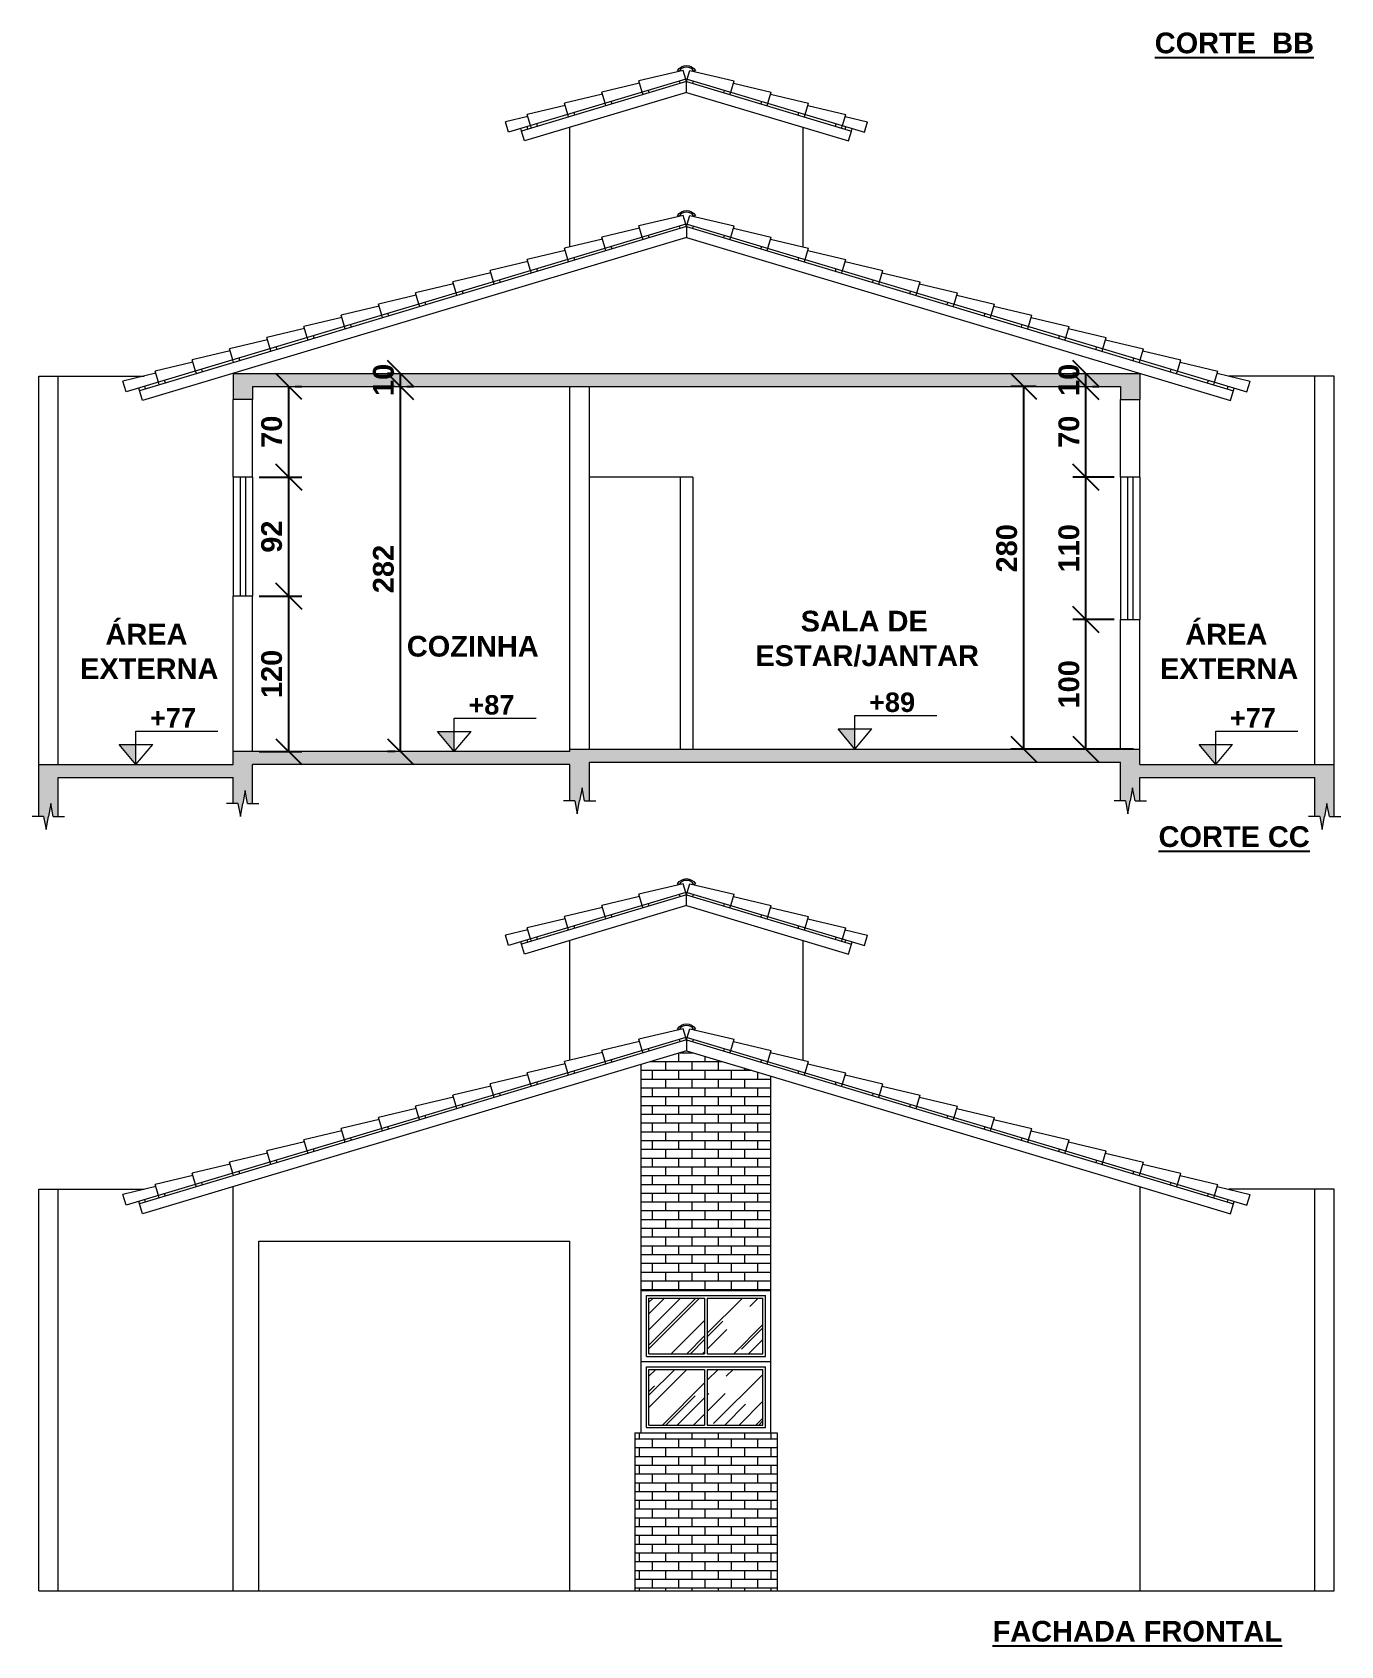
# Model space of a CAD drawing. Header units: centimetres. Extents: x 35234 to 67506, y -7058 to -4021.
# Drawn here: x 36797 to 37807, y -7058 to -5812 of the extents above; entities that cross this region are included whole.
import ezdxf

# ---------------------------------------------------------------- set-up
doc = ezdxf.new("R2010")
doc.units = ezdxf.units.CM
doc.header["$LTSCALE"] = 0.3
for name, color, linetype, lineweight in [('Cobertura', 52, 'Continuous', 15), ('Cotas', 250, 'Continuous', 5), ('Janelas', 86, 'Continuous', 5), ('Paredes', 87, 'Continuous', 20), ('Piso', 253, 'Continuous', 5), ('Portas', 152, 'Continuous', 5), ('Simbolos', 1, 'Continuous', 13)]:
    doc.layers.add(name, color=color, linetype=linetype, lineweight=lineweight)
doc.layers.add('Texto', color=102, linetype='Continuous')
doc.layers.get('0').off()
doc.styles.add('Cotas', font='')
doc.styles.add('Texto', font='')
doc.styles.get('Cotas').set_extended_font_data('Arial', bold=True)
doc.styles.get('Texto').set_extended_font_data('Arial', bold=True)
doc.dimstyles.new('Cotas', dxfattribs={"dimscale": 0, "dimtxt": 2, "dimasz": 2.5, "dimexe": 1.25, "dimexo": 0.625, "dimtad": 1, "dimtxsty": 'Cotas', "dimblk": 'OBLIQUE', "dimcen": 2.5, "dimclrt": 102, "dimadec": 0, "dimazin": 0, "dimtfac": 1, "dimtmove": 0, "dimatfit": 3, "dimfxl": 1, "dimarcsym": 0})
pattern_1 = [(50, (-14367.067, -7306.434), (14.5747735, -1.2751268), [1.524, -16.764]), (355, (-14367.067, -7306.434), (-2.8194737, 15.2845476), [1.2192, -13.4112467]), (100.451445, (-14365.853, -7306.54), (11.7552998, 14.00942), [1.2952007, -14.2472196]), (46.1842, (-14367.067, -7302.37), (21.686323, -3.363386), [2.286, -25.146]), (96.635558, (-14365.26, -7302.65), (18.992331, 19.79409), [1.942802, -21.370849]), (351.18415, (-14367.067, -7302.37), (18.992331, 19.79409), [1.828797, -20.116779]), (21, (-14365.035, -7303.386), (12.1291513, -8.1812159), [1.524, -16.764]), (326, (-14365.035, -7303.386), (4.9441623, 14.7350373), [1.2192, -13.4112]), (71.451445, (-14364.024, -7304.067), (17.0733135, 6.5538215), [1.2952007, -14.247195]), (37.5, (-14367.067, -7306.4337), (0.24708826, 6.7644031), [0, -13.24864, 0, -13.6144, 0, -13.462]), (7.5, (-14367.067, -7306.434), (5.345573, 8.014446), [0, -7.76224, 0, -12.94384, 0, -5.1308]), (327.5, (-14371.5985, -7306.4337), (10.8472476, -0.4582995), [0, -5.08, 0, -15.8496, 0, -21.0312]), (317.5, (-14373.63, -7306.434), (11.8503345, 2.0341193), [0, -6.604, 0, -10.52576, 0, -14.9352])]

# ---------------------------------------------------------------- blocks, each defined once
blk = doc.blocks.new('_Oblique')
at = {"color": 0, "linetype": 'ByBlock', "lineweight": -2}
blk.add_line((-0.5, -0.5), (0.5, 0.5), dxfattribs=at)
blk = doc.blocks.new('*D142')
at = {"layer": 'Cotas', "color": 0, "lineweight": -2, "transparency": 16777216}
for p, q in [((37632.4, -6265.8), (37600.7, -6265.8)), ((37610.7, -6365.8), (37610.7, -6265.8)), ((37632.4, -6365.8), (37600.7, -6365.8))]:
    blk.add_line(p, q, dxfattribs=at)
at = {"layer": 'Defpoints', "color": 0, "transparency": 16777216}
for p in [(37610.7, -6265.8), (37637.4, -6265.8), (37637.4, -6365.8)]:
    blk.add_point(p, dxfattribs=at)
at = {"layer": 'Cotas', "color": 0, "lineweight": -2, "transparency": 16777216, "xscale": 19.99999996972081, "yscale": 19.99999996972081, "zscale": 19.99999996972081}
for p, rotation in [((37610.7, -6265.8), 90), ((37610.7, -6365.8), 270)]:
    blk.add_blockref('_Oblique', p, dxfattribs=dict(at, rotation=rotation))
at = {"layer": 'Cotas', "color": 102, "transparency": 16777216, "insert": (37597.6, -6315.8), "char_height": 16, "attachment_point": 5, "rotation": 90, "style": 'Cotas'}
blk.add_mtext('100', dxfattribs=at)
blk = doc.blocks.new('*D143')
at = {"layer": 'Cotas', "color": 0, "lineweight": -2, "transparency": 16777216}
for p, q in [((37632.4, -6155.8), (37600.7, -6155.8)), ((37610.7, -6265.8), (37610.7, -6155.8)), ((37632.4, -6265.8), (37600.7, -6265.8))]:
    blk.add_line(p, q, dxfattribs=at)
at = {"layer": 'Defpoints', "color": 0, "transparency": 16777216}
for p in [(37610.7, -6155.8), (37637.4, -6155.8), (37637.4, -6265.8)]:
    blk.add_point(p, dxfattribs=at)
at = {"layer": 'Cotas', "color": 0, "lineweight": -2, "transparency": 16777216, "xscale": 19.99999996972081, "yscale": 19.99999996972081, "zscale": 19.99999996972081}
for p, rotation in [((37610.7, -6155.8), 90), ((37610.7, -6265.8), 270)]:
    blk.add_blockref('_Oblique', p, dxfattribs=dict(at, rotation=rotation))
at = {"layer": 'Cotas', "color": 102, "transparency": 16777216, "insert": (37597.6, -6210.8), "char_height": 16, "attachment_point": 5, "rotation": 90, "style": 'Cotas'}
blk.add_mtext('110', dxfattribs=at)
blk = doc.blocks.new('*D144')
at = {"layer": 'Cotas', "color": 0, "lineweight": -2, "transparency": 16777216}
for p, q in [((37610.7, -6155.8), (37610.7, -6085.8)), ((37615.7, -6085.8), (37620.7, -6085.8)), ((37612.7, -6155.8), (37600.7, -6155.8))]:
    blk.add_line(p, q, dxfattribs=at)
at = {"layer": 'Defpoints', "color": 0, "transparency": 16777216}
for p in [(37610.7, -6085.8), (37610.7, -6085.8), (37617.7, -6155.8)]:
    blk.add_point(p, dxfattribs=at)
at = {"layer": 'Cotas', "color": 0, "lineweight": -2, "transparency": 16777216, "xscale": 19.99999996972081, "yscale": 19.99999996972081, "zscale": 19.99999996972081}
for p, rotation in [((37610.7, -6085.8), 90), ((37610.7, -6155.8), 270)]:
    blk.add_blockref('_Oblique', p, dxfattribs=dict(at, rotation=rotation))
at = {"layer": 'Cotas', "color": 102, "transparency": 16777216, "insert": (37597.6, -6120.8), "char_height": 16, "attachment_point": 5, "rotation": 90, "style": 'Cotas'}
blk.add_mtext('70', dxfattribs=at)
blk = doc.blocks.new('*D145')
at = {"layer": 'Cotas', "color": 0, "lineweight": -2, "transparency": 16777216}
for p, q in [((37572.4, -6085.8), (37552.8, -6085.8)), ((37562.8, -6365.8), (37562.8, -6085.8)), ((37647.4, -6365.8), (37552.8, -6365.8))]:
    blk.add_line(p, q, dxfattribs=at)
at = {"layer": 'Defpoints', "color": 0, "transparency": 16777216}
for p in [(37562.8, -6085.8), (37577.4, -6085.8), (37652.4, -6365.8)]:
    blk.add_point(p, dxfattribs=at)
at = {"layer": 'Cotas', "color": 0, "lineweight": -2, "transparency": 16777216, "xscale": 19.99999996972081, "yscale": 19.99999996972081, "zscale": 19.99999996972081}
for p, rotation in [((37562.8, -6085.8), 90), ((37562.8, -6365.8), 270)]:
    blk.add_blockref('_Oblique', p, dxfattribs=dict(at, rotation=rotation))
at = {"layer": 'Cotas', "color": 102, "transparency": 16777216, "insert": (37549.6, -6210.8), "char_height": 16, "attachment_point": 5, "rotation": 90, "style": 'Cotas'}
blk.add_mtext('280', dxfattribs=at)
blk = doc.blocks.new('*D146')
at = {"layer": 'Cotas', "color": 0, "lineweight": -2, "transparency": 16777216}
for p, q in [((37605.7, -6075.8), (37600.7, -6075.8)), ((37610.7, -6085.8), (37610.7, -6075.8)), ((37605.7, -6085.8), (37600.7, -6085.8))]:
    blk.add_line(p, q, dxfattribs=at)
at = {"layer": 'Defpoints', "color": 0, "transparency": 16777216}
for p in [(37610.7, -6075.8), (37610.7, -6075.8), (37610.7, -6085.8)]:
    blk.add_point(p, dxfattribs=at)
at = {"layer": 'Cotas', "color": 0, "lineweight": -2, "transparency": 16777216, "xscale": 19.99999996972081, "yscale": 19.99999996972081, "zscale": 19.99999996972081}
for p, rotation in [((37610.7, -6075.8), 90), ((37610.7, -6085.8), 270)]:
    blk.add_blockref('_Oblique', p, dxfattribs=dict(at, rotation=rotation))
at = {"layer": 'Cotas', "color": 102, "transparency": 16777216, "insert": (37597.6, -6080.8), "char_height": 16, "attachment_point": 5, "rotation": 90, "style": 'Cotas'}
blk.add_mtext('10', dxfattribs=at)
blk = doc.blocks.new('*D147')
at = {"layer": 'Cotas', "color": 0, "lineweight": -2, "transparency": 16777216}
for p, q in [((36972.4, -6247.8), (37005.4, -6247.8)), ((36995.4, -6367.8), (36995.4, -6247.8)), ((36972.4, -6367.8), (37005.4, -6367.8))]:
    blk.add_line(p, q, dxfattribs=at)
at = {"layer": 'Defpoints', "color": 0, "transparency": 16777216}
for p in [(36967.4, -6247.8), (36995.4, -6247.8), (36967.4, -6367.8)]:
    blk.add_point(p, dxfattribs=at)
at = {"layer": 'Cotas', "color": 0, "lineweight": -2, "transparency": 16777216, "xscale": 19.99999996972081, "yscale": 19.99999996972081, "zscale": 19.99999996972081}
for p, rotation in [((36995.4, -6247.8), 90), ((36995.4, -6367.8), 270)]:
    blk.add_blockref('_Oblique', p, dxfattribs=dict(at, rotation=rotation))
at = {"layer": 'Cotas', "color": 102, "transparency": 16777216, "insert": (36982.2, -6307.8), "char_height": 16, "attachment_point": 5, "rotation": 90, "style": 'Cotas'}
blk.add_mtext('120', dxfattribs=at)
blk = doc.blocks.new('*D148')
at = {"layer": 'Cotas', "color": 0, "lineweight": -2, "transparency": 16777216}
for p, q in [((36972.4, -6155.8), (37005.4, -6155.8)), ((36995.4, -6247.8), (36995.4, -6155.8)), ((37000.4, -6247.8), (37005.4, -6247.8))]:
    blk.add_line(p, q, dxfattribs=at)
at = {"layer": 'Defpoints', "color": 0, "transparency": 16777216}
for p in [(36967.4, -6155.8), (36995.4, -6155.8), (36995.4, -6247.8)]:
    blk.add_point(p, dxfattribs=at)
at = {"layer": 'Cotas', "color": 0, "lineweight": -2, "transparency": 16777216, "xscale": 19.99999996972081, "yscale": 19.99999996972081, "zscale": 19.99999996972081}
for p, rotation in [((36995.4, -6155.8), 90), ((36995.4, -6247.8), 270)]:
    blk.add_blockref('_Oblique', p, dxfattribs=dict(at, rotation=rotation))
at = {"layer": 'Cotas', "color": 102, "transparency": 16777216, "insert": (36982.2, -6201.8), "char_height": 16, "attachment_point": 5, "rotation": 90, "style": 'Cotas'}
blk.add_mtext('92', dxfattribs=at)
blk = doc.blocks.new('*D149')
at = {"layer": 'Cotas', "color": 0, "lineweight": -2, "transparency": 16777216}
for p, q in [((36995.4, -6155.8), (36995.4, -6085.8)), ((37000.4, -6085.8), (37005.4, -6085.8)), ((37000.4, -6155.8), (37005.4, -6155.8))]:
    blk.add_line(p, q, dxfattribs=at)
at = {"layer": 'Defpoints', "color": 0, "transparency": 16777216}
for p in [(36995.4, -6085.8), (36995.4, -6085.8), (36995.4, -6155.8)]:
    blk.add_point(p, dxfattribs=at)
at = {"layer": 'Cotas', "color": 0, "lineweight": -2, "transparency": 16777216, "xscale": 19.99999996972081, "yscale": 19.99999996972081, "zscale": 19.99999996972081}
for p, rotation in [((36995.4, -6085.8), 90), ((36995.4, -6155.8), 270)]:
    blk.add_blockref('_Oblique', p, dxfattribs=dict(at, rotation=rotation))
at = {"layer": 'Cotas', "color": 102, "transparency": 16777216, "insert": (36982.2, -6120.8), "char_height": 16, "attachment_point": 5, "rotation": 90, "style": 'Cotas'}
blk.add_mtext('70', dxfattribs=at)
blk = doc.blocks.new('*D150')
at = {"layer": 'Cotas', "color": 0, "lineweight": -2, "transparency": 16777216}
for p, q in [((37081.6, -6367.8), (37081.6, -6085.8)), ((37086.6, -6085.8), (37091.6, -6085.8)), ((37077.4, -6367.8), (37071.6, -6367.8))]:
    blk.add_line(p, q, dxfattribs=at)
at = {"layer": 'Defpoints', "color": 0, "transparency": 16777216}
for p in [(37081.6, -6085.8), (37081.6, -6085.8), (37082.4, -6367.8)]:
    blk.add_point(p, dxfattribs=at)
at = {"layer": 'Cotas', "color": 0, "lineweight": -2, "transparency": 16777216, "xscale": 19.99999996972081, "yscale": 19.99999996972081, "zscale": 19.99999996972081}
for p, rotation in [((37081.6, -6085.8), 90), ((37081.6, -6367.8), 270)]:
    blk.add_blockref('_Oblique', p, dxfattribs=dict(at, rotation=rotation))
at = {"layer": 'Cotas', "color": 102, "transparency": 16777216, "insert": (37068.5, -6226.8), "char_height": 16, "attachment_point": 5, "rotation": 90, "style": 'Cotas'}
blk.add_mtext('282', dxfattribs=at)
blk = doc.blocks.new('*D151')
at = {"layer": 'Cotas', "color": 0, "lineweight": -2, "transparency": 16777216}
for p, q in [((37076.6, -6075.8), (37071.6, -6075.8)), ((37081.6, -6085.8), (37081.6, -6075.8)), ((37076.6, -6085.8), (37071.6, -6085.8))]:
    blk.add_line(p, q, dxfattribs=at)
at = {"layer": 'Defpoints', "color": 0, "transparency": 16777216}
for p in [(37081.6, -6075.8), (37081.6, -6075.8), (37081.6, -6085.8)]:
    blk.add_point(p, dxfattribs=at)
at = {"layer": 'Cotas', "color": 0, "lineweight": -2, "transparency": 16777216, "xscale": 19.99999996972081, "yscale": 19.99999996972081, "zscale": 19.99999996972081}
for p, rotation in [((37081.6, -6075.8), 90), ((37081.6, -6085.8), 270)]:
    blk.add_blockref('_Oblique', p, dxfattribs=dict(at, rotation=rotation))
at = {"layer": 'Cotas', "color": 102, "transparency": 16777216, "insert": (37068.5, -6080.8), "char_height": 16, "attachment_point": 5, "rotation": 90, "style": 'Cotas'}
blk.add_mtext('10', dxfattribs=at)

msp = doc.modelspace()

# ---------------------------------------------------------------- hatches: boundary and pattern name
at = {"layer": 'Janelas'}
h = msp.add_hatch(dxfattribs=at)
h.set_pattern_fill('AR-RROOF', color=256, angle=45)
h.set_pattern_definition([(45, (-14367.067, -7209.917), (21.552615, 57.473639), [381, -50.8, 127, -25.4]), (45, (-14352.16, -7177.05), (-41.847994, 5.92697), [76.2, -8.382, 152.4, -19.05]), (45, (-14373.353, -7185.67), (81.3611205, 105.428207), [203.2, -35.56, 101.6, -25.4])])
h.paths.add_polyline_path([(37361.379, -6789.686), (37318.379, -6789.686), (37318.379, -6832.686), (37361.379, -6832.686)])
h.paths.add_polyline_path([(37316.379, -6789.686), (37273.379, -6789.686), (37273.379, -6832.686), (37316.379, -6832.686)])
h.paths.add_polyline_path([(37316.379, -6844.686), (37273.379, -6844.686), (37273.379, -6887.686), (37316.379, -6887.686)])
h.paths.add_polyline_path([(37318.379, -6844.686), (37318.379, -6887.686), (37361.379, -6887.686), (37361.379, -6844.686)])
at = {"layer": 'Paredes'}
h = msp.add_hatch(dxfattribs=at)
h.set_pattern_fill('AR-BRSTD', color=256, scale=0.1)
h.set_pattern_definition([(0, (-14367.067, -7209.9174), (0, 6.77418), []), (90, (-14367.067, -7209.917), (-10.16, 6.77418), [6.77418, -6.77418])])
h.paths.add_polyline_path([(37367.379, -6618.186), (37302.379, -6598.686), (37267.379, -6609.186), (37267.379, -6783.686), (37367.379, -6783.686)])
h.paths.add_polyline_path([(37372.379, -6893.686), (37367.379, -6893.686), (37267.379, -6893.686), (37262.379, -6893.686), (37262.379, -7015.686), (37372.379, -7015.686)])
at = {"layer": 'Piso'}
h = msp.add_hatch(dxfattribs=at)
h.set_pattern_fill('AR-CONC', color=256, scale=0.08)
h.set_pattern_definition(pattern_1)
h.paths.add_polyline_path([(36952.379, -6075.789), (36952.379, -6095.789), (36967.379, -6095.789), (36967.379, -6085.789), (37637.379, -6085.789), (37637.379, -6095.789), (37652.379, -6095.789), (37652.379, -6075.789)])
h = msp.add_hatch(dxfattribs=at)
h.set_pattern_fill('AR-CONC', color=256, scale=0.08)
h.set_pattern_definition(pattern_1)
h.paths.add_polyline_path([(37652.379, -6365.789), (37212.379, -6365.789), (37212.379, -6367.789), (36952.379, -6367.789), (36952.379, -6377.789), (36802.379, -6377.789), (36802.379, -6417.789), (36806.129, -6417.789), (36808.004, -6427.789), (36809.879, -6417.789), (36811.754, -6407.789), (36813.629, -6417.789), (36817.379, -6417.789), (36817.379, -6387.789), (36952.379, -6387.789), (36952.379, -6407.789), (36956.129, -6407.789), (36958.004, -6417.789), (36959.879, -6407.789), (36961.754, -6397.789), (36963.629, -6407.789), (36967.379, -6407.789), (36967.379, -6377.789), (37212.379, -6377.789), (37212.379, -6405.789), (37216.129, -6405.789), (37218.004, -6415.789), (37219.879, -6405.789), (37221.754, -6395.789), (37223.629, -6405.789), (37227.379, -6405.789), (37227.379, -6375.789), (37637.379, -6375.789), (37637.379, -6405.789), (37641.129, -6405.789), (37643.004, -6415.789), (37644.879, -6405.789), (37646.754, -6395.789), (37648.629, -6405.789), (37652.379, -6405.789), (37652.379, -6387.789), (37787.379, -6387.789), (37787.379, -6417.789), (37791.129, -6417.789), (37793.004, -6427.789), (37794.879, -6417.789), (37796.754, -6407.789), (37798.629, -6417.789), (37802.379, -6417.789), (37802.379, -6377.789), (37652.379, -6377.789)])
at = {"layer": 'Simbolos'}
h = msp.add_hatch(color=256, dxfattribs=at)
h.dxf.hatch_style = 1
h.paths.add_polyline_path([(37123.118, -6367.789), (37123.118, -6352.189), (37110.177, -6352.189)])
h = msp.add_hatch(color=256, dxfattribs=at)
h.dxf.hatch_style = 1
h.paths.add_polyline_path([(37432.379, -6365.789), (37432.379, -6350.189), (37419.438, -6350.189)])
h = msp.add_hatch(color=256, dxfattribs=at)
h.dxf.hatch_style = 1
h.paths.add_polyline_path([(36877.379, -6377.789), (36877.379, -6362.189), (36864.438, -6362.189)])
h = msp.add_hatch(color=256, dxfattribs=at)
h.dxf.hatch_style = 1
h.paths.add_polyline_path([(37710.927, -6377.789), (37710.927, -6362.189), (37697.986, -6362.189)])

# ---------------------------------------------------------------- linework, layer by layer
at = {"layer": 'Cobertura'}
for p, q in [((37299.793, -5841.817), (37265.694, -5849.958)), ((37301.804, -5848.522), (37299.793, -5841.817)), ((37302.954, -5848.522), (37304.965, -5841.817)), ((37304.965, -5841.817), (37339.064, -5849.958)), ((37301.804, -5848.522), (37164.927, -5889.585)), ((37302.379, -5850.437), (37175.08, -5888.627)), ((37266.187, -5851.6), (37236.959, -5858.579)), ((37268.28, -5858.579), (37265.694, -5849.958)), ((37297.59, -5851.874), (37297.015, -5849.958)), ((37302.379, -5850.437), (37301.804, -5848.522)), ((37302.379, -5850.437), (37302.954, -5848.522)), ((37302.379, -5858.789), (37302.379, -5850.437)), ((37302.379, -5850.437), (37429.678, -5888.627)), ((37302.379, -5858.789), (37302.379, -5850.437)), ((37302.954, -5848.522), (37439.831, -5889.585)), ((37307.168, -5851.874), (37307.743, -5849.958)), ((37336.478, -5858.579), (37339.064, -5849.958)), ((37338.571, -5851.6), (37367.799, -5858.579)), ((37302.379, -5858.789), (37177.379, -5896.289)), ((37237.452, -5860.221), (37208.225, -5867.199)), ((37239.546, -5867.199), (37236.959, -5858.579)), ((37244.909, -5867.678), (37244.335, -5865.762)), ((37268.855, -5860.494), (37268.28, -5858.579)), ((37273.644, -5859.058), (37273.07, -5857.142)), ((37302.379, -5858.789), (37427.379, -5896.289)), ((37331.114, -5859.058), (37331.688, -5857.142)), ((37335.903, -5860.494), (37336.478, -5858.579)), ((37359.849, -5867.678), (37360.423, -5865.762)), ((37365.212, -5867.199), (37367.799, -5858.579)), ((37367.306, -5860.221), (37396.533, -5867.199)), ((37179.982, -5877.462), (37162.54, -5881.626)), ((37208.717, -5868.841), (37179.49, -5875.82)), ((37182.076, -5884.44), (37179.49, -5875.82)), ((37210.811, -5875.82), (37208.225, -5867.199)), ((37211.385, -5877.735), (37210.811, -5875.82)), ((37216.175, -5876.299), (37215.6, -5874.383)), ((37240.12, -5869.115), (37239.546, -5867.199)), ((37364.638, -5869.115), (37365.212, -5867.199)), ((37388.583, -5876.299), (37389.158, -5874.383)), ((37393.372, -5877.735), (37393.947, -5875.82)), ((37393.947, -5875.82), (37396.533, -5867.199)), ((37396.041, -5868.841), (37425.268, -5875.82)), ((37422.682, -5884.44), (37425.268, -5875.82)), ((37424.776, -5877.462), (37442.218, -5881.626)), ((37164.927, -5889.585), (37162.54, -5881.626)), ((37175.08, -5888.627), (37174.506, -5886.711)), ((37177.379, -5896.289), (37175.08, -5888.627)), ((37179.869, -5887.19), (37179.295, -5885.274)), ((37182.651, -5886.356), (37182.076, -5884.44)), ((37187.44, -5884.919), (37186.865, -5883.003)), ((37417.318, -5884.919), (37417.893, -5883.003)), ((37422.107, -5886.356), (37422.682, -5884.44)), ((37424.889, -5887.19), (37425.463, -5885.274)), ((37427.379, -5896.289), (37429.678, -5888.627)), ((37429.678, -5888.627), (37430.252, -5886.711)), ((37439.831, -5889.585), (37442.218, -5881.626)), ((37299.793, -5953.817), (37265.694, -5961.958)), ((37301.804, -5960.522), (37299.793, -5953.817)), ((37302.954, -5960.522), (37304.965, -5953.817)), ((37304.965, -5953.817), (37339.064, -5961.958)), ((37301.804, -5960.522), (36869.927, -6090.085)), ((37302.379, -5962.437), (36880.08, -6089.127)), ((37266.187, -5963.6), (37236.959, -5970.579)), ((37268.28, -5970.579), (37265.694, -5961.958)), ((37297.59, -5963.874), (37297.015, -5961.958)), ((37302.379, -5962.437), (37301.804, -5960.522)), ((37302.379, -5962.437), (37302.954, -5960.522)), ((37302.379, -5962.437), (37724.678, -6089.127)), ((37302.379, -5962.437), (37302.379, -5970.789)), ((37302.954, -5960.522), (37734.831, -6090.085)), ((37307.168, -5963.874), (37307.743, -5961.958)), ((37336.478, -5970.579), (37339.064, -5961.958)), ((37338.571, -5963.6), (37367.799, -5970.579)), ((37302.379, -5970.789), (36882.379, -6096.789)), ((37237.452, -5972.221), (37208.225, -5979.199)), ((37210.811, -5987.82), (37208.225, -5979.199)), ((37239.546, -5979.199), (37236.959, -5970.579)), ((37240.12, -5981.115), (37239.546, -5979.199)), ((37244.909, -5979.678), (37244.335, -5977.762)), ((37268.855, -5972.494), (37268.28, -5970.579)), ((37273.644, -5971.058), (37273.07, -5969.142)), ((37302.379, -5970.789), (37722.379, -6096.789)), ((37331.114, -5971.058), (37331.688, -5969.142)), ((37335.903, -5972.494), (37336.478, -5970.579)), ((37359.849, -5979.678), (37360.423, -5977.762)), ((37364.638, -5981.115), (37365.212, -5979.199)), ((37365.212, -5979.199), (37367.799, -5970.579)), ((37367.306, -5972.221), (37396.533, -5979.199)), ((37393.947, -5987.82), (37396.533, -5979.199)), ((37179.982, -5989.462), (37150.755, -5996.44)), ((37208.717, -5980.841), (37179.49, -5987.82)), ((37182.076, -5996.44), (37179.49, -5987.82)), ((37211.385, -5989.735), (37210.811, -5987.82)), ((37216.175, -5988.299), (37215.6, -5986.383)), ((37388.583, -5988.299), (37389.158, -5986.383)), ((37393.372, -5989.735), (37393.947, -5987.82)), ((37396.041, -5980.841), (37425.268, -5987.82)), ((37422.682, -5996.44), (37425.268, -5987.82)), ((37424.776, -5989.462), (37454.003, -5996.44)), ((37151.248, -5998.082), (37122.02, -6005.06)), ((37153.341, -6005.06), (37150.755, -5996.44)), ((37158.705, -6005.539), (37158.13, -6003.624)), ((37182.651, -5998.356), (37182.076, -5996.44)), ((37187.44, -5996.919), (37186.865, -5995.003)), ((37417.318, -5996.919), (37417.893, -5995.003)), ((37422.107, -5998.356), (37422.682, -5996.44)), ((37446.053, -6005.539), (37446.628, -6003.624)), ((37451.417, -6005.06), (37454.003, -5996.44)), ((37453.51, -5998.082), (37482.738, -6005.06)), ((37093.778, -6015.323), (37064.551, -6022.301)), ((37122.513, -6006.702), (37093.286, -6013.681)), ((37095.872, -6022.301), (37093.286, -6013.681)), ((37124.606, -6013.681), (37122.02, -6005.06)), ((37125.181, -6015.597), (37124.606, -6013.681)), ((37129.97, -6014.16), (37129.396, -6012.244)), ((37153.916, -6006.976), (37153.341, -6005.06)), ((37450.842, -6006.976), (37451.417, -6005.06)), ((37474.788, -6014.16), (37475.362, -6012.244)), ((37479.577, -6015.597), (37480.152, -6013.681)), ((37480.152, -6013.681), (37482.738, -6005.06)), ((37482.245, -6006.702), (37511.472, -6013.681)), ((37508.886, -6022.301), (37511.472, -6013.681)), ((37510.98, -6015.323), (37540.207, -6022.301)), ((37065.043, -6023.943), (37035.816, -6030.922)), ((37067.137, -6030.922), (37064.551, -6022.301)), ((37096.446, -6024.217), (37095.872, -6022.301)), ((37101.235, -6022.78), (37100.661, -6020.865)), ((37503.523, -6022.78), (37504.097, -6020.865)), ((37508.312, -6024.217), (37508.886, -6022.301)), ((37537.621, -6030.922), (37540.207, -6022.301)), ((37539.715, -6023.943), (37568.942, -6030.922)), ((37007.574, -6041.184), (36978.346, -6048.163)), ((37036.309, -6032.564), (37007.081, -6039.542)), ((37009.667, -6048.163), (37007.081, -6039.542)), ((37038.402, -6039.542), (37035.816, -6030.922)), ((37038.977, -6041.458), (37038.402, -6039.542)), ((37043.766, -6040.021), (37043.191, -6038.105)), ((37067.712, -6032.837), (37067.137, -6030.922)), ((37072.501, -6031.401), (37071.926, -6029.485)), ((37532.257, -6031.401), (37532.832, -6029.485)), ((37537.046, -6032.837), (37537.621, -6030.922)), ((37560.992, -6040.021), (37561.567, -6038.105)), ((37565.781, -6041.458), (37566.356, -6039.542)), ((37566.356, -6039.542), (37568.942, -6030.922)), ((37568.449, -6032.564), (37597.677, -6039.542)), ((37595.091, -6048.163), (37597.677, -6039.542)), ((37597.184, -6041.184), (37626.412, -6048.163)), ((36978.839, -6049.805), (36949.612, -6056.783)), ((36980.932, -6056.783), (36978.346, -6048.163)), ((37010.242, -6050.078), (37009.667, -6048.163)), ((37015.031, -6048.642), (37014.456, -6046.726)), ((37589.727, -6048.642), (37590.302, -6046.726)), ((37594.516, -6050.078), (37595.091, -6048.163)), ((37623.825, -6056.783), (37626.412, -6048.163)), ((37625.919, -6049.805), (37655.146, -6056.783)), ((36950.104, -6058.425), (36920.877, -6065.404)), ((36923.463, -6074.024), (36920.877, -6065.404)), ((36952.198, -6065.404), (36949.612, -6056.783)), ((36952.772, -6067.319), (36952.198, -6065.404)), ((36957.562, -6065.882), (36956.987, -6063.967)), ((36981.507, -6058.699), (36980.932, -6056.783)), ((36986.296, -6057.262), (36985.722, -6055.346)), ((37618.462, -6057.262), (37619.036, -6055.346)), ((37623.251, -6058.699), (37623.825, -6056.783)), ((37647.196, -6065.882), (37647.771, -6063.967)), ((37651.986, -6067.319), (37652.56, -6065.404)), ((37652.56, -6065.404), (37655.146, -6056.783)), ((37654.654, -6058.425), (37683.881, -6065.404)), ((37681.295, -6074.024), (37683.881, -6065.404)), ((36892.635, -6075.666), (36867.409, -6081.689)), ((36921.369, -6067.046), (36892.142, -6074.024)), ((36894.728, -6082.644), (36892.142, -6074.024)), ((36924.038, -6075.94), (36923.463, -6074.024)), ((36928.827, -6074.503), (36928.252, -6072.587)), ((37675.931, -6074.503), (37676.506, -6072.587)), ((37680.72, -6075.94), (37681.295, -6074.024)), ((37683.389, -6067.046), (37712.616, -6074.024)), ((37710.03, -6082.644), (37712.616, -6074.024)), ((37712.123, -6075.666), (37737.349, -6081.689)), ((36869.927, -6090.085), (36867.409, -6081.689)), ((36882.379, -6096.789), (36879.506, -6087.211)), ((36884.869, -6087.69), (36884.295, -6085.774)), ((36895.303, -6084.56), (36894.728, -6082.644)), ((36900.092, -6083.123), (36899.517, -6081.208)), ((37704.666, -6083.123), (37705.241, -6081.208)), ((37709.455, -6084.56), (37710.03, -6082.644)), ((37719.889, -6087.69), (37720.463, -6085.774)), ((37722.379, -6096.789), (37725.252, -6087.211)), ((37734.831, -6090.085), (37737.349, -6081.689)), ((37301.804, -6476.418), (37164.927, -6517.481)), ((37299.793, -6469.713), (37265.694, -6477.854)), ((37301.804, -6476.418), (37299.793, -6469.713)), ((37302.379, -6478.333), (37301.804, -6476.418)), ((37302.379, -6478.333), (37302.954, -6476.418)), ((37302.954, -6476.418), (37304.965, -6469.713)), ((37302.954, -6476.418), (37439.831, -6517.481)), ((37304.965, -6469.713), (37339.064, -6477.854)), ((37302.379, -6478.333), (37175.08, -6516.523)), ((37302.379, -6486.686), (37177.379, -6524.186)), ((37237.452, -6488.117), (37208.225, -6495.095)), ((37266.187, -6479.496), (37236.959, -6486.475)), ((37239.546, -6495.095), (37236.959, -6486.475)), ((37268.28, -6486.475), (37265.694, -6477.854)), ((37268.855, -6488.39), (37268.28, -6486.475)), ((37273.644, -6486.954), (37273.07, -6485.038)), ((37297.59, -6479.77), (37297.015, -6477.854)), ((37302.379, -6486.686), (37302.379, -6478.333)), ((37302.379, -6478.333), (37429.678, -6516.523)), ((37302.379, -6486.686), (37302.379, -6478.333)), ((37302.379, -6486.686), (37427.379, -6524.186)), ((37307.168, -6479.77), (37307.743, -6477.854)), ((37331.114, -6486.954), (37331.688, -6485.038)), ((37335.903, -6488.39), (37336.478, -6486.475)), ((37336.478, -6486.475), (37339.064, -6477.854)), ((37338.571, -6479.496), (37367.799, -6486.475)), ((37365.212, -6495.095), (37367.799, -6486.475)), ((37367.306, -6488.117), (37396.533, -6495.095)), ((37208.717, -6496.737), (37179.49, -6503.716)), ((37210.811, -6503.716), (37208.225, -6495.095)), ((37216.175, -6504.195), (37215.6, -6502.279)), ((37240.12, -6497.011), (37239.546, -6495.095)), ((37244.909, -6495.574), (37244.335, -6493.659)), ((37359.849, -6495.574), (37360.423, -6493.659)), ((37364.638, -6497.011), (37365.212, -6495.095)), ((37388.583, -6504.195), (37389.158, -6502.279)), ((37393.947, -6503.716), (37396.533, -6495.095)), ((37396.041, -6496.737), (37425.268, -6503.716)), ((37179.982, -6505.358), (37162.54, -6509.522)), ((37164.927, -6517.481), (37162.54, -6509.522)), ((37175.08, -6516.523), (37174.506, -6514.607)), ((37179.869, -6515.086), (37179.295, -6513.171)), ((37182.076, -6512.336), (37179.49, -6503.716)), ((37182.651, -6514.252), (37182.076, -6512.336)), ((37187.44, -6512.815), (37186.865, -6510.899)), ((37211.385, -6505.631), (37210.811, -6503.716)), ((37393.372, -6505.631), (37393.947, -6503.716)), ((37417.318, -6512.815), (37417.893, -6510.899)), ((37422.107, -6514.252), (37422.682, -6512.336)), ((37422.682, -6512.336), (37425.268, -6503.716)), ((37424.776, -6505.358), (37442.218, -6509.522)), ((37424.889, -6515.086), (37425.463, -6513.171)), ((37429.678, -6516.523), (37430.252, -6514.607)), ((37439.831, -6517.481), (37442.218, -6509.522)), ((37177.379, -6524.186), (37175.08, -6516.523)), ((37427.379, -6524.186), (37429.678, -6516.523)), ((37301.804, -6588.418), (36869.927, -6717.981)), ((37299.793, -6581.713), (37265.694, -6589.854)), ((37301.804, -6588.418), (37299.793, -6581.713)), ((37302.379, -6590.333), (37301.804, -6588.418)), ((37302.379, -6590.333), (37302.954, -6588.418)), ((37302.954, -6588.418), (37304.965, -6581.713)), ((37302.954, -6588.418), (37734.831, -6717.981)), ((37304.965, -6581.713), (37339.064, -6589.854)), ((37302.379, -6590.333), (36880.08, -6717.023)), ((37302.379, -6598.686), (36882.379, -6724.686)), ((37237.452, -6600.117), (37208.225, -6607.095)), ((37266.187, -6591.496), (37236.959, -6598.475)), ((37239.546, -6607.095), (37236.959, -6598.475)), ((37268.28, -6598.475), (37265.694, -6589.854)), ((37268.855, -6600.39), (37268.28, -6598.475)), ((37273.644, -6598.954), (37273.07, -6597.038)), ((37297.59, -6591.77), (37297.015, -6589.854)), ((37302.379, -6590.333), (37724.678, -6717.023)), ((37302.379, -6590.333), (37302.379, -6598.686)), ((37302.379, -6598.686), (37722.379, -6724.686)), ((37307.168, -6591.77), (37307.743, -6589.854)), ((37331.114, -6598.954), (37331.688, -6597.038)), ((37335.903, -6600.39), (37336.478, -6598.475)), ((37336.478, -6598.475), (37339.064, -6589.854)), ((37338.571, -6591.496), (37367.799, -6598.475)), ((37365.212, -6607.095), (37367.799, -6598.475)), ((37367.306, -6600.117), (37396.533, -6607.095)), ((37208.717, -6608.737), (37179.49, -6615.716)), ((37210.811, -6615.716), (37208.225, -6607.095)), ((37216.175, -6616.195), (37215.6, -6614.279)), ((37240.12, -6609.011), (37239.546, -6607.095)), ((37244.909, -6607.574), (37244.335, -6605.659)), ((37359.849, -6607.574), (37360.423, -6605.659)), ((37364.638, -6609.011), (37365.212, -6607.095)), ((37388.583, -6616.195), (37389.158, -6614.279)), ((37393.947, -6615.716), (37396.533, -6607.095)), ((37396.041, -6608.737), (37425.268, -6615.716)), ((37151.248, -6625.978), (37122.02, -6632.957)), ((37179.982, -6617.358), (37150.755, -6624.336)), ((37153.341, -6632.957), (37150.755, -6624.336)), ((37182.076, -6624.336), (37179.49, -6615.716)), ((37182.651, -6626.252), (37182.076, -6624.336)), ((37187.44, -6624.815), (37186.865, -6622.899)), ((37211.385, -6617.631), (37210.811, -6615.716)), ((37393.372, -6617.631), (37393.947, -6615.716)), ((37417.318, -6624.815), (37417.893, -6622.899)), ((37422.107, -6626.252), (37422.682, -6624.336)), ((37422.682, -6624.336), (37425.268, -6615.716)), ((37424.776, -6617.358), (37454.003, -6624.336)), ((37451.417, -6632.957), (37454.003, -6624.336)), ((37453.51, -6625.978), (37482.738, -6632.957)), ((37122.513, -6634.599), (37093.286, -6641.577)), ((37124.606, -6641.577), (37122.02, -6632.957)), ((37153.916, -6634.872), (37153.341, -6632.957)), ((37158.705, -6633.435), (37158.13, -6631.52)), ((37446.053, -6633.435), (37446.628, -6631.52)), ((37450.842, -6634.872), (37451.417, -6632.957)), ((37480.152, -6641.577), (37482.738, -6632.957)), ((37482.245, -6634.599), (37511.472, -6641.577)), ((37065.043, -6651.839), (37035.816, -6658.818)), ((37093.778, -6643.219), (37064.551, -6650.197)), ((37067.137, -6658.818), (37064.551, -6650.197)), ((37095.872, -6650.197), (37093.286, -6641.577)), ((37096.446, -6652.113), (37095.872, -6650.197)), ((37101.235, -6650.676), (37100.661, -6648.761)), ((37125.181, -6643.493), (37124.606, -6641.577)), ((37129.97, -6642.056), (37129.396, -6640.14)), ((37474.788, -6642.056), (37475.362, -6640.14)), ((37479.577, -6643.493), (37480.152, -6641.577)), ((37503.523, -6650.676), (37504.097, -6648.761)), ((37508.312, -6652.113), (37508.886, -6650.197)), ((37508.886, -6650.197), (37511.472, -6641.577)), ((37510.98, -6643.219), (37540.207, -6650.197)), ((37537.621, -6658.818), (37540.207, -6650.197)), ((37539.715, -6651.839), (37568.942, -6658.818)), ((37036.309, -6660.46), (37007.081, -6667.438)), ((37038.402, -6667.438), (37035.816, -6658.818)), ((37067.712, -6660.734), (37067.137, -6658.818)), ((37072.501, -6659.297), (37071.926, -6657.381)), ((37532.257, -6659.297), (37532.832, -6657.381)), ((37537.046, -6660.734), (37537.621, -6658.818)), ((37566.356, -6667.438), (37568.942, -6658.818)), ((37568.449, -6660.46), (37597.677, -6667.438)), ((37007.574, -6669.08), (36978.346, -6676.059)), ((36980.932, -6684.679), (36978.346, -6676.059)), ((37009.667, -6676.059), (37007.081, -6667.438)), ((37010.242, -6677.974), (37009.667, -6676.059)), ((37015.031, -6676.538), (37014.456, -6674.622)), ((37038.977, -6669.354), (37038.402, -6667.438)), ((37043.766, -6667.917), (37043.191, -6666.002)), ((37560.992, -6667.917), (37561.567, -6666.002)), ((37565.781, -6669.354), (37566.356, -6667.438)), ((37589.727, -6676.538), (37590.302, -6674.622)), ((37594.516, -6677.974), (37595.091, -6676.059)), ((37595.091, -6676.059), (37597.677, -6667.438)), ((37597.184, -6669.08), (37626.412, -6676.059)), ((37623.825, -6684.679), (37626.412, -6676.059)), ((36950.104, -6686.321), (36920.877, -6693.3)), ((36978.839, -6677.701), (36949.612, -6684.679)), ((36952.198, -6693.3), (36949.612, -6684.679)), ((36981.507, -6686.595), (36980.932, -6684.679)), ((36986.296, -6685.158), (36985.722, -6683.242)), ((37618.462, -6685.158), (37619.036, -6683.242)), ((37623.251, -6686.595), (37623.825, -6684.679)), ((37625.919, -6677.701), (37655.146, -6684.679)), ((37652.56, -6693.3), (37655.146, -6684.679)), ((37654.654, -6686.321), (37683.881, -6693.3)), ((36921.369, -6694.942), (36892.142, -6701.92)), ((36923.463, -6701.92), (36920.877, -6693.3)), ((36928.827, -6702.399), (36928.252, -6700.483)), ((36952.772, -6695.215), (36952.198, -6693.3)), ((36957.562, -6693.779), (36956.987, -6691.863)), ((37647.196, -6693.779), (37647.771, -6691.863)), ((37651.986, -6695.215), (37652.56, -6693.3)), ((37675.931, -6702.399), (37676.506, -6700.483)), ((37681.295, -6701.92), (37683.881, -6693.3)), ((37683.389, -6694.942), (37712.616, -6701.92)), ((36892.635, -6703.562), (36867.409, -6709.585)), ((36869.927, -6717.981), (36867.409, -6709.585)), ((36884.869, -6715.586), (36884.295, -6713.671)), ((36894.728, -6710.541), (36892.142, -6701.92)), ((36895.303, -6712.456), (36894.728, -6710.541)), ((36900.092, -6711.019), (36899.517, -6709.104)), ((36924.038, -6703.836), (36923.463, -6701.92)), ((37680.72, -6703.836), (37681.295, -6701.92)), ((37704.666, -6711.019), (37705.241, -6709.104)), ((37709.455, -6712.456), (37710.03, -6710.541)), ((37710.03, -6710.541), (37712.616, -6701.92)), ((37712.123, -6703.562), (37737.349, -6709.585)), ((37719.889, -6715.586), (37720.463, -6713.671)), ((37734.831, -6717.981), (37737.349, -6709.585)), ((36882.379, -6724.686), (36879.506, -6715.107)), ((37722.379, -6724.686), (37725.252, -6715.107))]:
    msp.add_line(p, q, dxfattribs=at)
for points in [[(37309.258, -5841.914), (37308.121, -5842.57, 0.57735027), (37296.637, -5842.57), (37295.5, -5841.914, -0.57735027)], [(37309.258, -5953.914), (37308.121, -5954.57, 0.57735027), (37296.637, -5954.57), (37295.5, -5953.914, -0.57735027)], [(37309.258, -6469.81), (37308.121, -6470.466, 0.57735027), (37296.637, -6470.466), (37295.5, -6469.81, -0.57735027)], [(37309.258, -6581.81), (37308.121, -6582.466, 0.57735027), (37296.637, -6582.466), (37295.5, -6581.81, -0.57735027)]]:
    msp.add_lwpolyline(points, format="xyb", close=True, dxfattribs=at)
at = {"layer": 'Cotas'}
for p, q in [((36972.379, -6745.686), (37212.379, -6745.686)), ((37267.379, -6893.686), (37267.379, -6783.686)), ((37367.379, -6893.686), (37367.379, -6783.686))]:
    msp.add_line(p, q, dxfattribs=at)
at = {"layer": 'Janelas'}
for p, q in [((36952.379, -6155.789), (36952.379, -6247.789)), ((36957.879, -6155.789), (36957.879, -6247.789)), ((36961.879, -6155.789), (36961.879, -6247.789)), ((36967.379, -6155.789), (36967.379, -6247.789)), ((37637.379, -6155.789), (37637.379, -6265.789)), ((37642.879, -6155.789), (37642.879, -6265.789)), ((37646.879, -6155.789), (37646.879, -6265.789)), ((37652.379, -6155.789), (37652.379, -6265.789)), ((37267.379, -6783.686), (37367.379, -6783.686)), ((37271.379, -6834.686), (37271.379, -6787.686)), ((37271.379, -6787.686), (37363.379, -6787.686)), ((37363.379, -6834.686), (37363.379, -6787.686)), ((37273.379, -6832.686), (37273.379, -6789.686)), ((37273.379, -6789.686), (37316.379, -6789.686)), ((37316.379, -6789.686), (37316.379, -6832.686)), ((37318.379, -6789.686), (37361.379, -6789.686)), ((37318.379, -6789.686), (37318.379, -6832.686)), ((37361.379, -6832.686), (37361.379, -6789.686)), ((37267.379, -6838.686), (37367.379, -6838.686)), ((37271.379, -6834.686), (37363.379, -6834.686)), ((37273.379, -6832.686), (37316.379, -6832.686)), ((37318.379, -6832.686), (37361.379, -6832.686)), ((37271.379, -6889.686), (37271.379, -6842.686)), ((37271.379, -6842.686), (37363.379, -6842.686)), ((37273.379, -6887.686), (37273.379, -6844.686)), ((37273.379, -6844.686), (37316.379, -6844.686)), ((37316.379, -6844.686), (37316.379, -6887.686)), ((37318.379, -6844.686), (37361.379, -6844.686)), ((37318.379, -6844.686), (37318.379, -6887.686)), ((37361.379, -6887.686), (37361.379, -6844.686)), ((37363.379, -6889.686), (37363.379, -6842.686)), ((37273.379, -6887.686), (37316.379, -6887.686)), ((37318.379, -6887.686), (37361.379, -6887.686)), ((37271.379, -6889.686), (37363.379, -6889.686))]:
    msp.add_line(p, q, dxfattribs=at)
at = {"layer": 'Paredes'}
for p, q in [((37212.379, -5978.207), (37212.379, -5885.789)), ((37392.379, -5978.207), (37392.379, -5885.789)), ((36802.379, -6377.789), (36802.379, -6077.789)), ((36802.379, -6077.789), (36883.741, -6077.789)), ((36817.379, -6377.789), (36817.379, -6077.789)), ((37802.379, -6077.789), (37721.017, -6077.789)), ((37787.379, -6377.789), (37787.379, -6077.789)), ((37802.379, -6377.789), (37802.379, -6077.789)), ((37212.379, -6365.789), (37212.379, -6085.789)), ((37227.379, -6365.789), (37227.379, -6085.789)), ((36952.379, -6155.789), (36952.379, -6095.789)), ((36967.379, -6095.789), (36952.379, -6095.789)), ((36967.379, -6155.789), (36967.379, -6095.789)), ((37637.379, -6155.789), (37637.379, -6095.789)), ((37637.379, -6095.789), (37652.379, -6095.789)), ((37652.379, -6155.789), (37652.379, -6095.789)), ((36967.379, -6155.789), (36952.379, -6155.789)), ((37652.379, -6155.789), (37637.379, -6155.789)), ((36952.379, -6367.789), (36952.379, -6247.789)), ((36967.379, -6247.789), (36952.379, -6247.789)), ((36967.379, -6367.789), (36967.379, -6247.789)), ((37637.379, -6365.789), (37637.379, -6265.789)), ((37637.379, -6265.789), (37652.379, -6265.789)), ((37652.379, -6365.789), (37652.379, -6265.789)), ((37212.379, -6606.103), (37212.379, -6513.686)), ((37392.379, -6606.103), (37392.379, -6513.686)), ((37267.379, -6783.686), (37267.379, -6609.186)), ((37367.379, -6783.686), (37367.379, -6618.186)), ((36802.379, -7015.686), (36802.379, -6705.686)), ((36802.379, -6705.686), (36883.741, -6705.686)), ((36817.379, -7015.686), (36817.379, -6705.686)), ((36952.379, -7015.686), (36952.379, -6703.686)), ((37652.379, -6703.686), (37652.379, -7015.686)), ((37802.379, -6705.686), (37721.017, -6705.686)), ((37787.379, -7015.686), (37787.379, -6705.686)), ((37802.379, -7015.686), (37802.379, -6705.686)), ((36972.379, -7015.686), (36972.379, -6745.686)), ((37212.379, -7015.686), (37212.379, -6745.686)), ((37267.379, -6783.686), (37367.379, -6783.686)), ((37262.379, -6893.686), (37262.379, -7015.686)), ((37262.379, -6893.686), (37267.379, -6893.686)), ((37267.379, -6893.686), (37367.379, -6893.686)), ((37367.379, -6893.686), (37372.379, -6893.686)), ((37372.379, -6893.686), (37372.379, -7015.686)), ((37212.379, -6995.686), (37212.379, -6993.686)), ((36802.379, -7015.686), (37802.379, -7015.686))]:
    msp.add_line(p, q, dxfattribs=at)
at = {"layer": 'Piso'}
for p, q in [((36952.379, -6075.789), (37652.379, -6075.789)), ((36952.379, -6075.789), (36952.379, -6095.789)), ((37652.379, -6075.789), (37652.379, -6095.789)), ((36967.379, -6085.789), (37637.379, -6085.789)), ((36967.379, -6085.789), (36967.379, -6095.789)), ((37637.379, -6085.789), (37637.379, -6095.789)), ((36802.379, -6417.789), (36802.379, -6377.789)), ((36802.379, -6377.789), (36952.379, -6377.789)), ((36952.379, -6377.789), (36952.379, -6367.789)), ((37212.379, -6367.789), (36952.379, -6367.789)), ((36967.379, -6407.789), (36967.379, -6377.789)), ((37212.379, -6377.789), (36967.379, -6377.789)), ((37212.379, -6367.789), (37212.379, -6365.789)), ((37212.379, -6365.789), (37652.379, -6365.789)), ((37212.379, -6405.789), (37212.379, -6377.789)), ((37227.379, -6405.789), (37227.379, -6375.789)), ((37227.379, -6375.789), (37637.379, -6375.789)), ((37637.379, -6405.789), (37637.379, -6375.789)), ((37652.379, -6377.789), (37652.379, -6365.789)), ((37652.379, -6377.789), (37802.379, -6377.789)), ((37802.379, -6417.789), (37802.379, -6377.789)), ((36817.379, -6417.789), (36817.379, -6387.789)), ((36817.379, -6387.789), (36952.379, -6387.789)), ((36952.379, -6407.789), (36952.379, -6387.789)), ((37652.379, -6405.789), (37652.379, -6387.789)), ((37652.379, -6387.789), (37787.379, -6387.789)), ((37787.379, -6417.789), (37787.379, -6387.789)), ((36961.754, -6397.789), (36959.879, -6407.789)), ((36963.629, -6407.789), (36961.754, -6397.789)), ((37221.754, -6395.789), (37219.879, -6405.789)), ((37223.629, -6405.789), (37221.754, -6395.789)), ((37646.754, -6395.789), (37644.879, -6405.789)), ((37648.629, -6405.789), (37646.754, -6395.789)), ((36811.754, -6407.789), (36809.879, -6417.789)), ((36813.629, -6417.789), (36811.754, -6407.789)), ((36956.129, -6407.789), (36947.379, -6407.789)), ((36956.129, -6407.789), (36958.004, -6417.789)), ((36958.004, -6417.789), (36959.879, -6407.789)), ((36963.629, -6407.789), (36972.379, -6407.789)), ((37216.129, -6405.789), (37207.379, -6405.789)), ((37216.129, -6405.789), (37218.004, -6415.789)), ((37218.004, -6415.789), (37219.879, -6405.789)), ((37223.629, -6405.789), (37232.379, -6405.789)), ((37641.129, -6405.789), (37632.379, -6405.789)), ((37641.129, -6405.789), (37643.004, -6415.789)), ((37643.004, -6415.789), (37644.879, -6405.789)), ((37648.629, -6405.789), (37657.379, -6405.789)), ((37796.754, -6407.789), (37794.879, -6417.789)), ((37798.629, -6417.789), (37796.754, -6407.789)), ((36806.129, -6417.789), (36797.379, -6417.789)), ((36806.129, -6417.789), (36808.004, -6427.789)), ((36808.004, -6427.789), (36809.879, -6417.789)), ((36813.629, -6417.789), (36822.379, -6417.789)), ((37791.129, -6417.789), (37782.379, -6417.789)), ((37791.129, -6417.789), (37793.004, -6427.789)), ((37793.004, -6427.789), (37794.879, -6417.789)), ((37798.629, -6417.789), (37807.379, -6417.789))]:
    msp.add_line(p, q, dxfattribs=at)
at = {"layer": 'Portas'}
for p, q in [((37307.379, -6155.789), (37227.379, -6155.789)), ((37297.379, -6155.789), (37297.379, -6365.789)), ((37307.379, -6155.789), (37307.379, -6365.789))]:
    msp.add_line(p, q, dxfattribs=at)
at = {"layer": 'Simbolos'}
for p, q in [((37432.379, -6365.789), (37432.379, -6339.928)), ((37432.379, -6339.928), (37495.648, -6339.928)), ((36877.379, -6377.789), (36877.379, -6351.928)), ((36877.379, -6351.928), (36940.648, -6351.928)), ((37110.177, -6352.189), (37136.059, -6352.189)), ((37123.118, -6367.789), (37110.177, -6352.189)), ((37123.118, -6367.789), (37123.118, -6341.928)), ((37123.118, -6341.928), (37186.387, -6341.928)), ((37123.118, -6367.789), (37136.059, -6352.189)), ((37419.438, -6350.189), (37445.32, -6350.189)), ((37432.379, -6365.789), (37419.438, -6350.189)), ((37432.379, -6365.789), (37445.32, -6350.189)), ((37710.927, -6377.789), (37710.927, -6351.928)), ((37710.927, -6351.928), (37774.196, -6351.928)), ((36864.438, -6362.189), (36890.32, -6362.189)), ((36877.379, -6377.789), (36864.438, -6362.189)), ((36877.379, -6377.789), (36890.32, -6362.189)), ((37697.986, -6362.189), (37723.868, -6362.189)), ((37710.927, -6377.789), (37697.986, -6362.189)), ((37710.927, -6377.789), (37723.868, -6362.189))]:
    msp.add_line(p, q, dxfattribs=at)

# ---------------------------------------------------------------- texts
at = {"layer": 'Texto', "char_height": 16, "attachment_point": 1, "style": 'Texto'}
for s, insert, width in [('\\pi17.93894;{\\LCORTE  BB}', (37645.888, -5812.63), 159.04463), ('\\pi49.3031;ÁREA \\P\\pi29.6885;EXTERNA', (36804.562, -6269.069), 168.42687), ('\\pi33.86313;SALA DE \\P\\pi-1.1454;ESTAR/JANTAR', (37356.656, -6259.009), 168.42687), ('\\pi49.3031;ÁREA \\P\\pi29.6885;EXTERNA', (37638.11, -6269.069), 168.42687), ('\\pi31.76047;COZINHA', (37054.733, -6278.396), 168.42687), ('\\pi20.87038;{\\LCORTE CC}', (37645.888, -6425.382), 159.04463), ('{\\LFACHADA FRONTAL}', (37538.659, -7038.861), 278.0781)]:
    msp.add_mtext(s, dxfattribs=dict(at, insert=insert, width=width))
at = {"layer": 'Texto', "style": 'Texto'}
for tag, p, s in [('+87', (37134.036, -6339.158), '+00'), ('+89', (37443.297, -6337.158), '+00'), ('+77', (36888.297, -6349.158), '+77'), ('+77', (37721.845, -6349.158), '+00')]:
    msp.add_attdef(tag, p, s, height=15, dxfattribs=at)

# ---------------------------------------------------------------- dimensions: what is measured, and where the dimension line sits
at = {"layer": 'Cotas'}
for base, p1, p2, picture, middle in [((37081.629, -6075.789), (37081.629, -6085.789), (37081.629, -6075.789), '*D151', (37081.629, -6080.789)), ((37610.729, -6075.789), (37610.729, -6085.789), (37610.729, -6075.789), '*D146', (37610.729, -6080.789)), ((37562.774, -6085.789), (37652.379, -6365.789), (37577.428, -6085.789), '*D145', (37562.774, -6210.789))]:
    dim = msp.add_linear_dim(base=base, p1=p1, p2=p2, angle=90, dimstyle='Cotas', override={"dimscale": 8}, dxfattribs=at)
    dim.commit()
    dim.dimension.update_dxf_attribs({"geometry": picture, "text_midpoint": middle, "dimtype": 160})
for base, p1, p2, picture, middle in [((36995.382, -6085.789), (36995.382, -6155.789), (36995.382, -6085.789), '*D149', (36982.213, -6120.789)), ((37081.629, -6085.789), (37082.379, -6367.789), (37081.629, -6085.789), '*D150', (37068.455, -6226.789)), ((37610.729, -6085.789), (37617.717, -6155.789), (37610.729, -6085.789), '*D144', (37597.56, -6120.789)), ((36995.382, -6155.789), (36995.382, -6247.789), (36967.379, -6155.789), '*D148', (36982.207, -6201.789)), ((37610.729, -6155.789), (37637.379, -6265.789), (37637.379, -6155.789), '*D143', (37597.56, -6210.789)), ((36995.382, -6247.789), (36967.379, -6367.789), (36967.379, -6247.789), '*D147', (36982.213, -6307.789)), ((37610.729, -6265.789), (37637.379, -6365.789), (37637.379, -6265.789), '*D142', (37597.56, -6315.789))]:
    dim = msp.add_linear_dim(base=base, p1=p1, p2=p2, angle=90, dimstyle='Cotas', override={"dimscale": 8}, dxfattribs=at)
    dim.commit()
    dim.dimension.update_dxf_attribs({"geometry": picture, "text_midpoint": middle})

doc.saveas('drawing.dxf')
